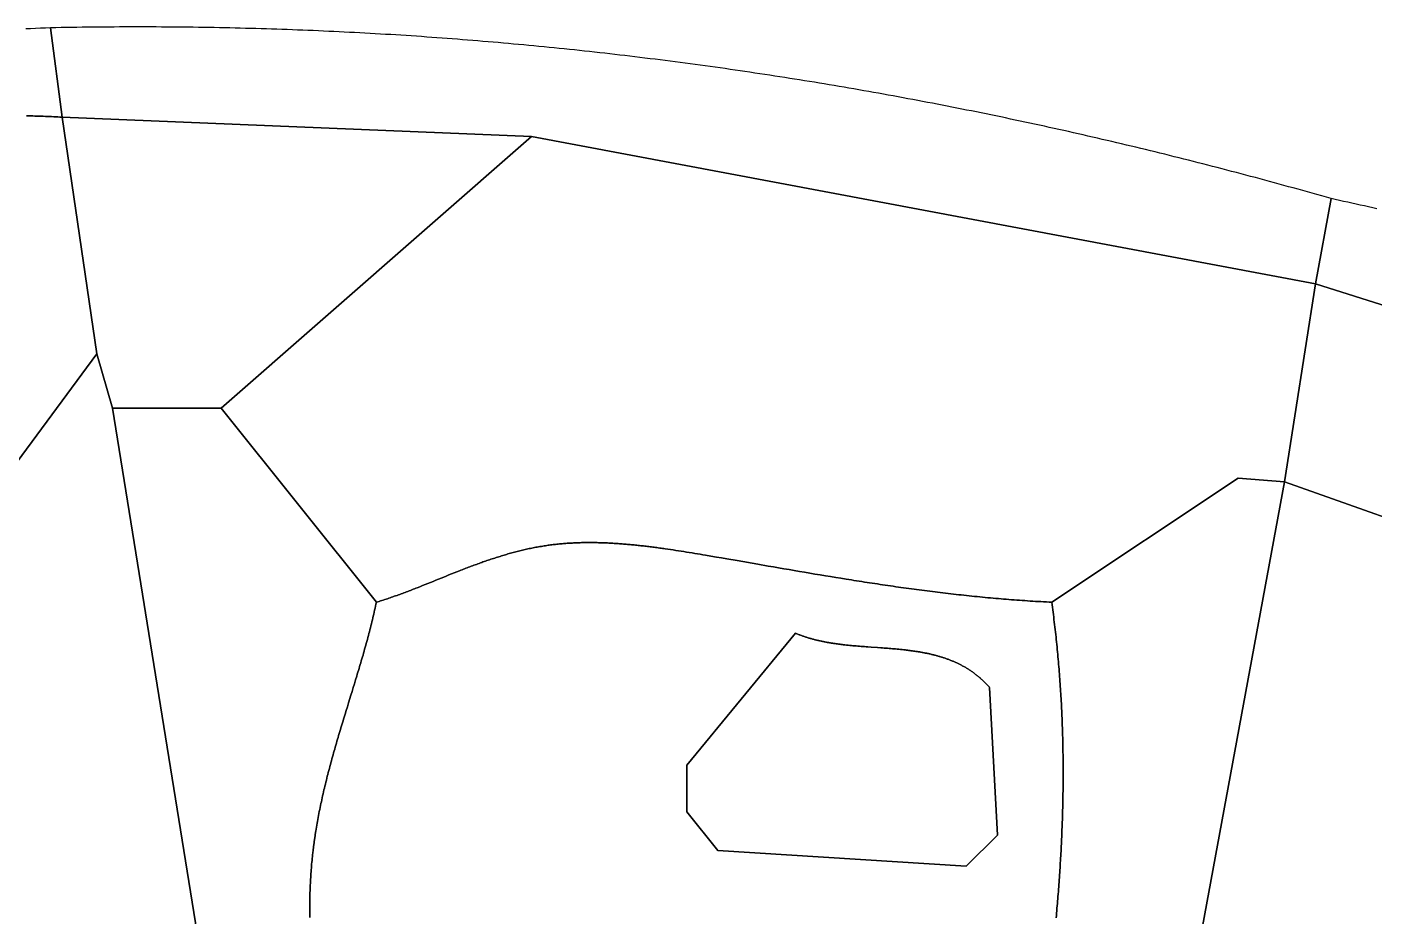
# Model space of a CAD drawing. Header units: millimetres. Extents: x -97041 to 275168, y -12500 to 263793.
# Drawn here: x -59402 to -8419, y 230139 to 263793 of the extents above; entities that cross this region are included whole.
import ezdxf

# ---------------------------------------------------------------- set-up
doc = ezdxf.new("R2010")
doc.units = ezdxf.units.MM
doc.layers.add('CLOSED_AREAS', color=7, linetype='Continuous')
doc.layers.add('REGION_HOLES', color=7, linetype='Continuous')

msp = doc.modelspace()

# ---------------------------------------------------------------- linework, layer by layer
at = {"layer": 'CLOSED_AREAS'}
for points in [[(-59414.195, 260427.904), (-59335.323, 260426.238), (-59256.461, 260424.43), (-59177.608, 260422.479), (-59098.765, 260420.386), (-59019.932, 260418.152), (-58941.109, 260415.775), (-58862.298, 260413.257), (-58783.497, 260410.597), (-58704.708, 260407.795), (-58625.932, 260404.851), (-58547.168, 260401.766), (-58468.417, 260398.539), (-58389.679, 260395.17), (-58310.955, 260391.66), (-58232.244, 260388.008), (-58153.549, 260384.215), (-58074.868, 260380.28), (-58515.533, 263758.71), (-58701.809, 263750.907), (-58888.156, 263742.823), (-59074.57, 263734.452), (-59261.048, 263725.788), (-59447.586, 263716.825)], [(-62628.404, 243488.131), (-56752.874, 251420.097), (-58074.868, 260380.28), (-58153.549, 260384.215), (-58232.244, 260388.008), (-58310.955, 260391.66), (-58389.679, 260395.17), (-58468.417, 260398.539), (-58547.168, 260401.766), (-58625.932, 260404.851), (-58704.708, 260407.795), (-58783.497, 260410.597), (-58862.298, 260413.257), (-58941.109, 260415.775), (-59019.932, 260418.152), (-59098.765, 260420.386), (-59177.608, 260422.479), (-59256.461, 260424.43), (-59335.323, 260426.238), (-59414.195, 260427.904)], [(-8311.395, 256909.153), (-8468.414, 256945.123), (-8625.501, 256980.927), (-8782.657, 257016.566), (-8939.882, 257052.038), (-9097.176, 257087.343), (-9254.54, 257122.48), (-9411.974, 257157.449), (-9569.477, 257192.248), (-9727.051, 257226.878), (-9884.695, 257261.338), (-10042.41, 257295.627), (-10629.963, 254064.085), (6115.297, 248776.108)], [(-74967.017, 197071.444), (-48820.908, 203828.304), (-56165.321, 249363.661), (-56752.874, 251420.097), (-62628.404, 243488.131)], [(-48700.366, 230085.209), (-48700.986, 230157.78), (-48701.382, 230230.315), (-48701.553, 230302.812), (-48701.496, 230375.272), (-48701.208, 230447.694), (-48700.689, 230520.077), (-48699.935, 230592.421), (-48698.945, 230664.725), (-48697.716, 230736.99), (-48696.246, 230809.213), (-48694.534, 230881.396), (-48692.576, 230953.537), (-48690.371, 231025.636), (-48687.917, 231097.692), (-48685.211, 231169.705), (-48682.251, 231241.674), (-48679.036, 231313.599), (-48675.563, 231385.48), (-48671.829, 231457.315), (-48667.834, 231529.105), (-48663.574, 231600.849), (-48659.047, 231672.546), (-48654.252, 231744.195), (-48649.185, 231815.797), (-48643.846, 231887.351), (-48638.232, 231958.856), (-48632.34, 232030.312), (-48626.169, 232101.718), (-48619.716, 232173.074), (-48612.98, 232244.379), (-48605.957, 232315.633), (-48598.647, 232386.835), (-48591.046, 232457.985), (-48583.153, 232529.082), (-48579.096, 232564.611), (-48574.965, 232600.126), (-48570.502, 232637.786), (-48565.957, 232675.43), (-48561.329, 232713.06), (-48556.618, 232750.675), (-48551.827, 232788.275), (-48546.954, 232825.861), (-48542.001, 232863.433), (-48536.967, 232900.99), (-48531.854, 232938.533), (-48526.663, 232976.062), (-48521.392, 233013.578), (-48516.043, 233051.08), (-48510.617, 233088.568), (-48505.114, 233126.043), (-48499.534, 233163.504), (-48493.878, 233200.952), (-48488.146, 233238.388), (-48482.339, 233275.81), (-48476.458, 233313.22), (-48470.502, 233350.617), (-48458.37, 233425.373), (-48445.946, 233500.081), (-48433.236, 233574.74), (-48420.243, 233649.353), (-48406.97, 233723.92), (-48393.422, 233798.442), (-48379.603, 233872.92), (-48365.516, 233947.355), (-48351.166, 234021.749), (-48336.555, 234096.102), (-48321.689, 234170.416), (-48306.571, 234244.691), (-48291.205, 234318.928), (-48275.595, 234393.13), (-48259.745, 234467.295), (-48243.658, 234541.426), (-48227.339, 234615.524), (-48210.791, 234689.59), (-48194.019, 234763.624), (-48177.025, 234837.629), (-48159.815, 234911.604), (-48142.392, 234985.551), (-48124.76, 235059.471), (-48106.923, 235133.365), (-48088.885, 235207.234), (-48070.649, 235281.079), (-48052.22, 235354.901), (-48033.601, 235428.701), (-48014.796, 235502.481), (-47995.81, 235576.24), (-47976.646, 235649.981), (-47957.308, 235723.705), (-47937.8, 235797.412), (-47918.126, 235871.103), (-47898.289, 235944.78), (-47878.294, 236018.443), (-47858.145, 236092.094), (-47837.845, 236165.734), (-47817.398, 236239.363), (-47796.809, 236312.983), (-47776.08, 236386.594), (-47755.217, 236460.199), (-47734.223, 236533.797), (-47713.101, 236607.39), (-47691.857, 236680.979), (-47670.492, 236754.565), (-47649.013, 236828.149), (-47627.422, 236901.732), (-47605.723, 236975.316), (-47583.92, 237048.9), (-47562.017, 237122.487), (-47540.019, 237196.077), (-47517.928, 237269.671), (-47495.749, 237343.27), (-47452.171, 237487.115), (-47408.314, 237630.996), (-47364.221, 237774.923), (-47319.936, 237918.908), (-47275.502, 238062.962), (-47230.961, 238207.096), (-47141.734, 238495.649), (-47097.133, 238640.091), (-47052.599, 238784.657), (-47008.174, 238929.359), (-46963.902, 239074.208), (-46919.825, 239219.216), (-46897.874, 239291.782), (-46875.987, 239364.393), (-46854.172, 239437.048), (-46832.432, 239509.75), (-46810.773, 239582.5), (-46789.201, 239655.299), (-46767.721, 239728.149), (-46746.339, 239801.05), (-46725.059, 239874.006), (-46703.888, 239947.016), (-46682.83, 240020.083), (-46661.891, 240093.207), (-46641.077, 240166.39), (-46620.392, 240239.634), (-46599.843, 240312.94), (-46579.434, 240386.309), (-46559.171, 240459.742), (-46539.06, 240533.242), (-46519.105, 240606.809), (-46499.312, 240680.445), (-46479.687, 240754.151), (-46460.235, 240827.928), (-46440.962, 240901.779), (-46421.871, 240975.704), (-46402.971, 241049.705), (-46384.264, 241123.783), (-46365.758, 241197.94), (-46347.456, 241272.177), (-46329.366, 241346.495), (-46311.491, 241420.895), (-46293.838, 241495.38), (-46276.412, 241569.951), (-46259.218, 241644.608), (-46242.261, 241719.354), (-46225.548, 241794.19), (-46209.083, 241869.116), (-46192.872, 241944.136), (-46176.92, 242019.249), (-52052.45, 249363.661), (-56165.321, 249363.661), (-48820.908, 203828.304)], [(-19737.035, 203534.527), (-11805.069, 246572.784), (-13567.728, 246719.673), (-20618.364, 242019.249), (-20605.346, 241924.698), (-20592.545, 241830.199), (-20579.96, 241735.752), (-20567.59, 241641.356), (-20555.435, 241547.012), (-20543.494, 241452.718), (-20531.765, 241358.475), (-20520.248, 241264.283), (-20508.943, 241170.14), (-20497.848, 241076.048), (-20486.962, 240982.005), (-20476.285, 240888.011), (-20465.816, 240794.067), (-20455.554, 240700.172), (-20445.499, 240606.325), (-20435.648, 240512.526), (-20426.003, 240418.776), (-20416.561, 240325.074), (-20407.322, 240231.419), (-20398.285, 240137.812), (-20389.449, 240044.251), (-20380.814, 239950.738), (-20372.378, 239857.271), (-20364.142, 239763.851), (-20356.103, 239670.477), (-20348.261, 239577.148), (-20340.616, 239483.865), (-20333.166, 239390.628), (-20325.911, 239297.436), (-20318.85, 239204.288), (-20311.982, 239111.185), (-20305.306, 239018.127), (-20298.822, 238925.112), (-20292.528, 238832.141), (-20286.423, 238739.214), (-20280.508, 238646.331), (-20274.781, 238553.49), (-20269.241, 238460.692), (-20263.887, 238367.937), (-20258.719, 238275.224), (-20253.736, 238182.553), (-20248.937, 238089.924), (-20244.321, 237997.337), (-20239.887, 237904.791), (-20235.635, 237812.286), (-20231.563, 237719.821), (-20227.671, 237627.398), (-20223.958, 237535.014), (-20220.424, 237442.671), (-20217.067, 237350.367), (-20213.886, 237258.103), (-20210.881, 237165.878), (-20208.051, 237073.693), (-20205.395, 236981.546), (-20202.912, 236889.437), (-20200.601, 236797.367), (-20198.463, 236705.335), (-20196.495, 236613.341), (-20194.696, 236521.384), (-20193.067, 236429.465), (-20191.607, 236337.582), (-20190.313, 236245.736), (-20189.187, 236153.927), (-20188.226, 236062.154), (-20187.43, 235970.417), (-20186.798, 235878.716), (-20186.33, 235787.051), (-20186.024, 235695.42), (-20185.88, 235603.825), (-20185.896, 235512.264), (-20186.073, 235420.738), (-20186.409, 235329.246), (-20186.903, 235237.788), (-20187.555, 235146.364), (-20188.364, 235054.973), (-20189.328, 234963.615), (-20190.448, 234872.291), (-20191.721, 234780.999), (-20193.149, 234689.74), (-20194.728, 234598.513), (-20196.46, 234507.317), (-20198.343, 234416.154), (-20200.375, 234325.022), (-20202.557, 234233.921), (-20204.888, 234142.851), (-20207.366, 234051.812), (-20209.991, 233960.804), (-20212.762, 233869.825), (-20215.678, 233778.877), (-20218.739, 233687.958), (-20221.943, 233597.068), (-20225.289, 233506.208), (-20228.778, 233415.377), (-20232.408, 233324.574), (-20236.178, 233233.8), (-20240.087, 233143.054), (-20244.135, 233052.336), (-20248.321, 232961.646), (-20252.643, 232870.983), (-20257.102, 232780.347), (-20261.696, 232689.738), (-20266.424, 232599.156), (-20271.286, 232508.6), (-20276.281, 232418.07), (-20281.408, 232327.566), (-20286.666, 232237.088), (-20292.054, 232146.636), (-20297.572, 232056.208), (-20303.219, 231965.805), (-20308.993, 231875.427), (-20314.894, 231785.074), (-20320.922, 231694.744), (-20327.075, 231604.438), (-20333.352, 231514.156), (-20339.754, 231423.898), (-20346.278, 231333.662), (-20352.924, 231243.45), (-20359.691, 231153.26), (-20366.579, 231063.092), (-20373.587, 230972.946), (-20380.713, 230882.823), (-20387.957, 230792.721), (-20395.319, 230702.64), (-20402.796, 230612.58), (-20410.389, 230522.542), (-20418.097, 230432.523), (-20425.919, 230342.526), (-20433.853, 230252.548), (-20441.9, 230162.59), (-20450.058, 230072.652)], [(-4754.433, 244075.684), (-11805.069, 246572.784), (-19737.035, 203534.527)], [(-20450.058, 230072.652), (-20441.9, 230162.59), (-20433.853, 230252.548), (-20425.919, 230342.526), (-20418.097, 230432.523), (-20410.389, 230522.542), (-20402.796, 230612.58), (-20395.319, 230702.64), (-20387.957, 230792.721), (-20380.713, 230882.823), (-20373.587, 230972.946), (-20366.579, 231063.092), (-20359.691, 231153.26), (-20352.924, 231243.45), (-20346.278, 231333.662), (-20339.754, 231423.898), (-20333.352, 231514.156), (-20327.075, 231604.438), (-20320.922, 231694.744), (-20314.894, 231785.074), (-20308.993, 231875.427), (-20303.219, 231965.805), (-20297.572, 232056.208), (-20292.054, 232146.636), (-20286.666, 232237.088), (-20281.408, 232327.566), (-20276.281, 232418.07), (-20271.286, 232508.6), (-20266.424, 232599.156), (-20261.696, 232689.738), (-20257.102, 232780.347), (-20252.643, 232870.983), (-20248.321, 232961.646), (-20244.135, 233052.336), (-20240.087, 233143.054), (-20236.178, 233233.8), (-20232.408, 233324.574), (-20228.778, 233415.377), (-20225.289, 233506.208), (-20221.943, 233597.068), (-20218.739, 233687.958), (-20215.678, 233778.877), (-20212.762, 233869.825), (-20209.991, 233960.804), (-20207.366, 234051.812), (-20204.888, 234142.851), (-20202.557, 234233.921), (-20200.375, 234325.022), (-20198.343, 234416.154), (-20196.46, 234507.317), (-20194.728, 234598.513), (-20193.149, 234689.74), (-20191.721, 234780.999), (-20190.448, 234872.291), (-20189.328, 234963.615), (-20188.364, 235054.973), (-20187.555, 235146.364), (-20186.903, 235237.788), (-20186.409, 235329.246), (-20186.073, 235420.738), (-20185.896, 235512.264), (-20185.88, 235603.825), (-20186.024, 235695.42), (-20186.33, 235787.051), (-20186.798, 235878.716), (-20187.43, 235970.417), (-20188.226, 236062.154), (-20189.187, 236153.927), (-20190.313, 236245.736), (-20191.607, 236337.582), (-20193.067, 236429.465), (-20194.696, 236521.384), (-20196.495, 236613.341), (-20198.463, 236705.335), (-20200.601, 236797.367), (-20202.912, 236889.437), (-20205.395, 236981.546), (-20208.051, 237073.693), (-20210.881, 237165.878), (-20213.886, 237258.103), (-20217.067, 237350.367), (-20220.424, 237442.671), (-20223.958, 237535.014), (-20227.671, 237627.398), (-20231.563, 237719.821), (-20235.635, 237812.286), (-20239.887, 237904.791), (-20244.321, 237997.337), (-20248.937, 238089.924), (-20253.736, 238182.553), (-20258.719, 238275.224), (-20263.887, 238367.937), (-20269.241, 238460.692), (-20274.781, 238553.49), (-20280.508, 238646.331), (-20286.423, 238739.214), (-20292.528, 238832.141), (-20298.822, 238925.112), (-20305.306, 239018.127), (-20311.982, 239111.185), (-20318.85, 239204.288), (-20325.911, 239297.436), (-20333.166, 239390.628), (-20340.616, 239483.865), (-20348.261, 239577.148), (-20356.103, 239670.477), (-20364.142, 239763.851), (-20372.378, 239857.271), (-20380.814, 239950.738), (-20389.449, 240044.251), (-20398.285, 240137.812), (-20407.322, 240231.419), (-20416.561, 240325.074), (-20426.003, 240418.776), (-20435.648, 240512.526), (-20445.499, 240606.325), (-20455.554, 240700.172), (-20465.816, 240794.067), (-20476.285, 240888.011), (-20486.962, 240982.005), (-20497.848, 241076.048), (-20508.943, 241170.14), (-20520.248, 241264.283), (-20531.765, 241358.475), (-20543.494, 241452.718), (-20555.435, 241547.012), (-20567.59, 241641.356), (-20579.96, 241735.752), (-20592.545, 241830.199), (-20605.346, 241924.698), (-20618.364, 242019.249), (-20719.871, 242024.095), (-20821.317, 242029.153), (-20922.703, 242034.421), (-21024.029, 242039.895), (-21125.296, 242045.575), (-21226.505, 242051.459), (-21327.656, 242057.545), (-21428.749, 242063.831), (-21529.786, 242070.315), (-21630.767, 242076.996), (-21731.692, 242083.871), (-21832.563, 242090.939), (-21933.378, 242098.198), (-22034.14, 242105.645), (-22134.848, 242113.28), (-22235.504, 242121.101), (-22336.108, 242129.104), (-22436.659, 242137.29), (-22537.16, 242145.655), (-22637.61, 242154.199), (-22738.011, 242162.918), (-22838.362, 242171.812), (-22938.664, 242180.879), (-23038.917, 242190.116), (-23139.123, 242199.522), (-23239.282, 242209.095), (-23339.395, 242218.833), (-23439.461, 242228.735), (-23539.482, 242238.798), (-23639.458, 242249.02), (-23739.39, 242259.401), (-23839.278, 242269.937), (-23939.122, 242280.627), (-24038.925, 242291.47), (-24138.685, 242302.463), (-24238.403, 242313.605), (-24338.081, 242324.894), (-24437.718, 242336.328), (-24537.316, 242347.904), (-24636.874, 242359.622), (-24736.393, 242371.48), (-24835.875, 242383.475), (-24935.319, 242395.605), (-25034.726, 242407.87), (-25134.096, 242420.267), (-25233.431, 242432.794), (-25332.73, 242445.449), (-25431.995, 242458.231), (-25531.225, 242471.138), (-25630.422, 242484.168), (-25729.586, 242497.318), (-25828.717, 242510.588), (-25927.817, 242523.976), (-26026.885, 242537.478), (-26125.922, 242551.095), (-26224.929, 242564.823), (-26323.906, 242578.662), (-26422.855, 242592.609), (-26521.775, 242606.662), (-26620.666, 242620.819), (-26719.531, 242635.079), (-26818.368, 242649.44), (-26917.18, 242663.9), (-27015.965, 242678.458), (-27114.726, 242693.11), (-27213.462, 242707.856), (-27312.174, 242722.694), (-27410.862, 242737.622), (-27509.528, 242752.637), (-27608.171, 242767.739), (-27706.792, 242782.925), (-27805.393, 242798.193), (-27903.972, 242813.542), (-28002.532, 242828.97), (-28101.072, 242844.475), (-28199.593, 242860.055), (-28396.581, 242891.433), (-28593.5, 242923.09), (-28790.354, 242955.01), (-28987.148, 242987.179), (-29183.887, 243019.583), (-29380.575, 243052.206), (-29577.216, 243085.034), (-29773.816, 243118.052), (-29970.378, 243151.246), (-30166.907, 243184.601), (-30363.408, 243218.102), (-30559.885, 243251.734), (-30756.343, 243285.484), (-30952.785, 243319.335), (-31149.218, 243353.273), (-31345.645, 243387.284), (-31738.498, 243455.466), (-32524.334, 243592.054), (-32917.389, 243660.225), (-33113.966, 243694.228), (-33310.583, 243728.157), (-33515.144, 243763.339), (-33719.725, 243798.307), (-33822.014, 243815.673), (-33924.297, 243832.943), (-34026.572, 243850.1), (-34128.835, 243867.131), (-34231.081, 243884.019), (-34333.308, 243900.752), (-34435.513, 243917.314), (-34537.691, 243933.69), (-34639.84, 243949.866), (-34741.955, 243965.827), (-34844.034, 243981.558), (-34946.072, 243997.045), (-35048.067, 244012.273), (-35150.015, 244027.227), (-35251.913, 244041.893), (-35302.842, 244049.113), (-35353.757, 244056.255), (-35404.657, 244063.318), (-35455.543, 244070.3), (-35506.414, 244077.199), (-35557.268, 244084.013), (-35608.107, 244090.74), (-35658.93, 244097.378), (-35709.735, 244103.926), (-35760.523, 244110.382), (-35811.293, 244116.744), (-35862.045, 244123.009), (-35912.778, 244129.177), (-35963.492, 244135.245), (-36014.187, 244141.212), (-36064.861, 244147.076), (-36115.516, 244152.834), (-36166.149, 244158.485), (-36216.761, 244164.028), (-36267.351, 244169.46), (-36317.92, 244174.779), (-36368.465, 244179.985), (-36418.988, 244185.074), (-36469.487, 244190.045), (-36519.963, 244194.896), (-36570.414, 244199.625), (-36620.84, 244204.232), (-36671.241, 244208.712), (-36721.617, 244213.066), (-36771.966, 244217.291), (-36822.289, 244221.384), (-36872.585, 244225.346), (-36922.854, 244229.172), (-36973.095, 244232.863), (-37023.308, 244236.415), (-37073.492, 244239.827), (-37123.647, 244243.097), (-37173.773, 244246.224), (-37223.869, 244249.205), (-37273.934, 244252.039), (-37323.969, 244254.724), (-37373.972, 244257.257), (-37423.943, 244259.638), (-37473.883, 244261.864), (-37523.79, 244263.934), (-37573.664, 244265.845), (-37623.505, 244267.596), (-37673.312, 244269.185), (-37723.084, 244270.61), (-37772.822, 244271.869), (-37822.525, 244272.961), (-37872.192, 244273.884), (-37921.824, 244274.635), (-37971.418, 244275.214), (-38020.976, 244275.617), (-38070.497, 244275.844), (-38119.98, 244275.892), (-38169.425, 244275.76), (-38218.831, 244275.445), (-38268.198, 244274.947), (-38317.526, 244274.263), (-38366.814, 244273.391), (-38416.061, 244272.329), (-38465.268, 244271.076), (-38514.434, 244269.63), (-38563.558, 244267.989), (-38612.64, 244266.15), (-38661.679, 244264.114), (-38710.676, 244261.876), (-38759.629, 244259.436), (-38808.539, 244256.792), (-38857.404, 244253.942), (-38906.224, 244250.884), (-38955, 244247.616), (-39003.73, 244244.137), (-39052.414, 244240.444), (-39101.052, 244236.536), (-39149.643, 244232.411), (-39198.186, 244228.066), (-39246.682, 244223.502), (-39295.13, 244218.714), (-39343.529, 244213.702), (-39391.88, 244208.464), (-39440.181, 244202.998), (-39488.432, 244197.302), (-39536.633, 244191.374), (-39584.783, 244185.213), (-39632.882, 244178.816), (-39680.929, 244172.181), (-39728.924, 244165.308), (-39780.224, 244157.687), (-39831.464, 244149.794), (-39882.646, 244141.63), (-39933.77, 244133.198), (-39984.839, 244124.503), (-40035.853, 244115.545), (-40086.813, 244106.329), (-40137.72, 244096.857), (-40188.575, 244087.132), (-40239.379, 244077.157), (-40290.132, 244066.934), (-40340.837, 244056.467), (-40391.494, 244045.758), (-40442.104, 244034.81), (-40492.667, 244023.626), (-40543.186, 244012.209), (-40593.661, 244000.562), (-40644.092, 243988.688), (-40694.482, 243976.588), (-40744.831, 243964.268), (-40795.14, 243951.728), (-40845.409, 243938.972), (-40895.641, 243926.003), (-40945.836, 243912.824), (-40995.994, 243899.437), (-41046.118, 243885.846), (-41096.208, 243872.053), (-41146.265, 243858.061), (-41196.289, 243843.873), (-41246.283, 243829.491), (-41296.247, 243814.92), (-41346.182, 243800.16), (-41396.089, 243785.216), (-41445.969, 243770.091), (-41495.823, 243754.786), (-41545.652, 243739.305), (-41595.457, 243723.651), (-41645.239, 243707.826), (-41694.999, 243691.834), (-41744.738, 243675.678), (-41794.457, 243659.359), (-41844.157, 243642.881), (-41893.839, 243626.247), (-41943.505, 243609.46), (-41993.154, 243592.522), (-42042.788, 243575.437), (-42092.409, 243558.207), (-42142.016, 243540.835), (-42191.612, 243523.324), (-42241.196, 243505.677), (-42290.771, 243487.896), (-42340.336, 243469.985), (-42389.894, 243451.946), (-42439.445, 243433.782), (-42488.99, 243415.497), (-42538.53, 243397.092), (-42588.066, 243378.571), (-42637.599, 243359.936), (-42687.13, 243341.191), (-42736.66, 243322.338), (-42786.191, 243303.381), (-42835.722, 243284.321), (-42885.256, 243265.162), (-42934.792, 243245.907), (-42984.333, 243226.559), (-43033.879, 243207.122), (-43132.994, 243167.999), (-43232.148, 243128.576), (-43331.354, 243088.888), (-43430.622, 243048.974), (-43529.965, 243008.868), (-43629.393, 242968.609), (-43728.919, 242928.232), (-43928.31, 242847.273), (-44028.197, 242806.764), (-44128.229, 242766.284), (-44228.416, 242725.87), (-44328.77, 242685.559), (-44429.303, 242645.386), (-44530.026, 242605.39), (-44630.951, 242565.606), (-44681.493, 242545.805), (-44732.089, 242526.07), (-44782.742, 242506.408), (-44833.452, 242486.821), (-44884.222, 242467.315), (-44935.052, 242447.894), (-44985.944, 242428.563), (-45036.9, 242409.326), (-45087.92, 242390.188), (-45139.007, 242371.153), (-45190.162, 242352.227), (-45241.386, 242333.413), (-45292.681, 242314.716), (-45344.048, 242296.142), (-45395.489, 242277.693), (-45447.005, 242259.376), (-45498.597, 242241.194), (-45550.267, 242223.152), (-45602.017, 242205.255), (-45653.847, 242187.507), (-45705.76, 242169.913), (-45757.757, 242152.478), (-45809.839, 242135.206), (-45862.007, 242118.101), (-45914.264, 242101.168), (-45966.61, 242084.413), (-46019.048, 242067.838), (-46071.577, 242051.45), (-46124.201, 242035.252), (-46176.92, 242019.249), (-46192.872, 241944.136), (-46209.083, 241869.116), (-46225.548, 241794.19), (-46242.261, 241719.354), (-46259.218, 241644.608), (-46276.412, 241569.951), (-46293.838, 241495.38), (-46311.491, 241420.895), (-46329.366, 241346.495), (-46347.456, 241272.177), (-46365.758, 241197.94), (-46384.264, 241123.783), (-46402.971, 241049.705), (-46421.871, 240975.704), (-46440.962, 240901.779), (-46460.235, 240827.928), (-46479.687, 240754.151), (-46499.312, 240680.445), (-46519.105, 240606.809), (-46539.06, 240533.242), (-46559.171, 240459.742), (-46579.434, 240386.309), (-46599.843, 240312.94), (-46620.392, 240239.634), (-46641.077, 240166.39), (-46661.891, 240093.207), (-46682.83, 240020.083), (-46703.888, 239947.016), (-46725.059, 239874.006), (-46746.339, 239801.05), (-46767.721, 239728.149), (-46789.201, 239655.299), (-46810.773, 239582.5), (-46832.432, 239509.75), (-46854.172, 239437.048), (-46875.987, 239364.393), (-46897.874, 239291.782), (-46919.825, 239219.216), (-46963.902, 239074.208), (-47008.174, 238929.359), (-47052.599, 238784.657), (-47097.133, 238640.091), (-47141.734, 238495.649), (-47230.961, 238207.096), (-47275.502, 238062.962), (-47319.936, 237918.908), (-47364.221, 237774.923), (-47408.314, 237630.996), (-47452.171, 237487.115), (-47495.749, 237343.27), (-47517.928, 237269.671), (-47540.019, 237196.077), (-47562.017, 237122.487), (-47583.92, 237048.9), (-47605.723, 236975.316), (-47627.422, 236901.732), (-47649.013, 236828.149), (-47670.492, 236754.565), (-47691.857, 236680.979), (-47713.101, 236607.39), (-47734.223, 236533.797), (-47755.217, 236460.199), (-47776.08, 236386.594), (-47796.809, 236312.983), (-47817.398, 236239.363), (-47837.845, 236165.734), (-47858.145, 236092.094), (-47878.294, 236018.443), (-47898.289, 235944.78), (-47918.126, 235871.103), (-47937.8, 235797.412), (-47957.308, 235723.705), (-47976.646, 235649.981), (-47995.81, 235576.24), (-48014.796, 235502.481), (-48033.601, 235428.701), (-48052.22, 235354.901), (-48070.649, 235281.079), (-48088.885, 235207.234), (-48106.923, 235133.365), (-48124.76, 235059.471), (-48142.392, 234985.551), (-48159.815, 234911.604), (-48177.025, 234837.629), (-48194.019, 234763.624), (-48210.791, 234689.59), (-48227.339, 234615.524), (-48243.658, 234541.426), (-48259.745, 234467.295), (-48275.595, 234393.13), (-48291.205, 234318.928), (-48306.571, 234244.691), (-48321.689, 234170.416), (-48336.555, 234096.102), (-48351.166, 234021.749), (-48365.516, 233947.355), (-48379.603, 233872.92), (-48393.422, 233798.442), (-48406.97, 233723.92), (-48420.243, 233649.353), (-48433.236, 233574.74), (-48445.946, 233500.081), (-48458.37, 233425.373), (-48470.502, 233350.617), (-48476.458, 233313.22), (-48482.339, 233275.81), (-48488.146, 233238.388), (-48493.878, 233200.952), (-48499.534, 233163.504), (-48505.114, 233126.043), (-48510.617, 233088.568), (-48516.043, 233051.08), (-48521.392, 233013.578), (-48526.663, 232976.062), (-48531.854, 232938.533), (-48536.967, 232900.99), (-48542.001, 232863.433), (-48546.954, 232825.861), (-48551.827, 232788.275), (-48556.618, 232750.675), (-48561.329, 232713.06), (-48565.957, 232675.43), (-48570.502, 232637.786), (-48574.965, 232600.126), (-48579.096, 232564.611), (-48583.153, 232529.082), (-48591.046, 232457.985), (-48598.647, 232386.835), (-48605.957, 232315.633), (-48612.98, 232244.379), (-48619.716, 232173.074), (-48626.169, 232101.718), (-48632.34, 232030.312), (-48638.232, 231958.856), (-48643.846, 231887.351), (-48649.185, 231815.797), (-48654.252, 231744.195), (-48659.047, 231672.546), (-48663.574, 231600.849), (-48667.834, 231529.105), (-48671.829, 231457.315), (-48675.563, 231385.48), (-48679.036, 231313.599), (-48682.251, 231241.674), (-48685.211, 231169.705), (-48687.917, 231097.692), (-48690.371, 231025.636), (-48692.576, 230953.537), (-48694.534, 230881.396), (-48696.246, 230809.213), (-48697.716, 230736.99), (-48698.945, 230664.725), (-48699.935, 230592.421), (-48700.689, 230520.077), (-48701.208, 230447.694), (-48701.496, 230375.272), (-48701.553, 230302.812), (-48701.382, 230230.315), (-48700.986, 230157.78), (-48700.366, 230085.209)]]:
    msp.add_lwpolyline(points, dxfattribs=at)
for points in [[(-58515.533, 263758.71), (-58074.868, 260380.28), (-40301.39, 259645.839), (-10629.963, 254064.085), (-10042.41, 257295.627), (-10221.137, 257346.516), (-10399.935, 257397.233), (-10578.804, 257447.778), (-10757.745, 257498.15), (-10936.757, 257548.348), (-11115.842, 257598.374), (-11294.998, 257648.225), (-11474.227, 257697.903), (-11653.527, 257747.406), (-11832.9, 257796.734), (-12012.346, 257845.887), (-12191.865, 257894.864), (-12371.456, 257943.666), (-12551.12, 257992.292), (-12730.857, 258040.74), (-12910.668, 258089.013), (-13090.552, 258137.107), (-13270.509, 258185.025), (-13450.541, 258232.764), (-13630.646, 258280.325), (-13810.825, 258327.708), (-13991.078, 258374.911), (-14171.405, 258421.936), (-14351.807, 258468.78), (-14532.284, 258515.445), (-14712.835, 258561.929), (-14893.461, 258608.233), (-15074.162, 258654.356), (-15254.938, 258700.297), (-15435.789, 258746.057), (-15616.715, 258791.635), (-15797.718, 258837.03), (-15978.795, 258882.243), (-16159.949, 258927.272), (-16341.179, 258972.119), (-16522.484, 259016.781), (-16703.866, 259061.26), (-16885.325, 259105.554), (-17066.86, 259149.663), (-17248.471, 259193.587), (-17430.16, 259237.325), (-17611.925, 259280.878), (-17793.768, 259324.245), (-17975.687, 259367.425), (-18157.684, 259410.419), (-18339.759, 259453.225), (-18521.911, 259495.844), (-18704.141, 259538.274), (-18886.449, 259580.517), (-19068.836, 259622.571), (-19251.3, 259664.436), (-19433.843, 259706.113), (-19616.464, 259747.599), (-19799.164, 259788.895), (-19981.943, 259830.002), (-20164.8, 259870.917), (-20347.737, 259911.642), (-20530.753, 259952.176), (-20713.849, 259992.517), (-20897.024, 260032.667), (-21080.278, 260072.625), (-21263.613, 260112.39), (-21447.027, 260151.962), (-21630.521, 260191.34), (-21814.096, 260230.525), (-21997.751, 260269.516), (-22181.487, 260308.312), (-22365.303, 260346.914), (-22549.2, 260385.321), (-22733.178, 260423.532), (-22917.237, 260461.547), (-23101.377, 260499.367), (-23285.598, 260536.99), (-23469.902, 260574.416), (-23654.286, 260611.645), (-23838.753, 260648.677), (-24023.301, 260685.511), (-24207.932, 260722.146), (-24392.645, 260758.584), (-24577.44, 260794.822), (-24762.317, 260830.861), (-24947.278, 260866.701), (-25132.321, 260902.341), (-25317.447, 260937.78), (-25502.656, 260973.019), (-25687.948, 261008.058), (-25873.324, 261042.895), (-26058.783, 261077.53), (-26244.325, 261111.963), (-26429.952, 261146.195), (-26615.662, 261180.223), (-26801.457, 261214.049), (-26987.336, 261247.671), (-27173.299, 261281.09), (-27359.346, 261314.305), (-27545.478, 261347.315), (-27731.695, 261380.121), (-27917.997, 261412.721), (-28104.384, 261445.117), (-28290.856, 261477.306), (-28477.414, 261509.29), (-28664.057, 261541.067), (-28850.785, 261572.638), (-29037.6, 261604.001), (-29224.5, 261635.157), (-29411.486, 261666.106), (-29598.559, 261696.846), (-29785.718, 261727.378), (-29972.963, 261757.701), (-30160.295, 261787.815), (-30347.714, 261817.719), (-30535.219, 261847.414), (-30722.812, 261876.898), (-30910.492, 261906.172), (-31098.259, 261935.235), (-31286.114, 261964.087), (-31474.056, 261992.727), (-31662.086, 262021.156), (-31850.204, 262049.372), (-32038.41, 262077.376), (-32226.704, 262105.167), (-32415.087, 262132.745), (-32603.558, 262160.109), (-32792.117, 262187.259), (-32980.766, 262214.195), (-33169.503, 262240.916), (-33358.329, 262267.422), (-33547.245, 262293.713), (-33736.25, 262319.788), (-33925.344, 262345.648), (-34114.528, 262371.291), (-34303.801, 262396.717), (-34493.165, 262421.926), (-34682.618, 262446.918), (-34872.162, 262471.693), (-35061.796, 262496.249), (-35251.521, 262520.587), (-35441.336, 262544.706), (-35631.241, 262568.606), (-35821.238, 262592.287), (-36011.326, 262615.747), (-36201.505, 262638.988), (-36391.775, 262662.008), (-36582.137, 262684.808), (-36772.59, 262707.386), (-36963.135, 262729.743), (-37153.772, 262751.878), (-37344.501, 262773.791), (-37535.322, 262795.482), (-37726.235, 262816.949), (-37917.241, 262838.194), (-38108.339, 262859.215), (-38299.531, 262880.012), (-38490.815, 262900.584), (-38682.192, 262920.933), (-38873.662, 262941.056), (-39065.225, 262960.954), (-39256.882, 262980.626), (-39448.633, 263000.073), (-39640.477, 263019.293), (-39832.415, 263038.287), (-40024.447, 263057.053), (-40216.574, 263075.593), (-40408.794, 263093.904), (-40601.109, 263111.988), (-40793.519, 263129.844), (-40986.023, 263147.47), (-41178.622, 263164.868), (-41371.317, 263182.036), (-41564.106, 263198.975), (-41756.991, 263215.683), (-41949.971, 263232.162), (-42143.046, 263248.409), (-42336.218, 263264.425), (-42529.485, 263280.21), (-42722.848, 263295.763), (-42916.307, 263311.084), (-43109.863, 263326.173), (-43303.515, 263341.029), (-43497.264, 263355.651), (-43691.109, 263370.041), (-43885.051, 263384.196), (-44079.091, 263398.117), (-44273.227, 263411.804), (-44467.461, 263425.256), (-44661.792, 263438.472), (-44856.22, 263451.453), (-45050.746, 263464.199), (-45245.371, 263476.707), (-45440.093, 263488.98), (-45634.913, 263501.015), (-45829.832, 263512.814), (-46024.849, 263524.374), (-46219.964, 263535.697), (-46415.178, 263546.781), (-46610.491, 263557.627), (-46805.904, 263568.234), (-47001.415, 263578.601), (-47197.025, 263588.729), (-47392.735, 263598.617), (-47588.544, 263608.264), (-47784.454, 263617.671), (-47980.463, 263626.837), (-48176.571, 263635.761), (-48372.781, 263644.444), (-48569.09, 263652.885), (-48765.5, 263661.083), (-48962.01, 263669.038), (-49158.621, 263676.751), (-49355.333, 263684.22), (-49552.145, 263691.445), (-49749.059, 263698.426), (-49946.074, 263705.163), (-50143.191, 263711.654), (-50340.409, 263717.901), (-50537.729, 263723.902), (-50735.15, 263729.658), (-50932.674, 263735.167), (-51130.3, 263740.429), (-51328.028, 263745.445), (-51525.858, 263750.214), (-51723.791, 263754.735), (-51921.826, 263759.008), (-52119.965, 263763.033), (-52318.206, 263766.809), (-52516.551, 263770.337), (-52714.998, 263773.615), (-52913.549, 263776.643), (-53112.204, 263779.422), (-53310.962, 263781.95), (-53509.824, 263784.228), (-53708.79, 263786.255), (-53907.861, 263788.03), (-54107.035, 263789.554), (-54306.314, 263790.825), (-54505.697, 263791.845), (-54705.185, 263792.611), (-54904.778, 263793.125), (-55104.476, 263793.385), (-55304.278, 263793.392), (-55504.187, 263793.144), (-55704.2, 263792.642), (-55904.319, 263791.885), (-56104.544, 263790.874), (-56304.874, 263789.606), (-56505.311, 263788.083), (-56705.853, 263786.304), (-56906.502, 263784.269), (-57107.257, 263781.976), (-57308.118, 263779.427), (-57509.087, 263776.62), (-57710.162, 263773.555), (-57911.344, 263770.231), (-58112.633, 263766.65), (-58314.029, 263762.809)], [(-58074.868, 260380.28), (-56752.874, 251420.097), (-56165.321, 249363.661), (-52052.45, 249363.661), (-40301.39, 259645.839)], [(-40301.39, 259645.839), (-52052.45, 249363.661), (-46176.92, 242019.249), (-46124.201, 242035.252), (-46071.577, 242051.45), (-46019.048, 242067.838), (-45966.61, 242084.413), (-45914.264, 242101.168), (-45862.007, 242118.101), (-45809.839, 242135.206), (-45757.757, 242152.478), (-45705.76, 242169.913), (-45653.847, 242187.507), (-45602.017, 242205.255), (-45550.267, 242223.152), (-45498.597, 242241.194), (-45447.005, 242259.376), (-45395.489, 242277.693), (-45344.048, 242296.142), (-45292.681, 242314.716), (-45241.386, 242333.413), (-45190.162, 242352.227), (-45139.007, 242371.153), (-45087.92, 242390.188), (-45036.9, 242409.326), (-44985.944, 242428.563), (-44935.052, 242447.894), (-44884.222, 242467.315), (-44833.452, 242486.821), (-44782.742, 242506.408), (-44732.089, 242526.07), (-44681.493, 242545.805), (-44630.951, 242565.606), (-44530.026, 242605.39), (-44429.303, 242645.386), (-44328.77, 242685.559), (-44228.416, 242725.87), (-44128.229, 242766.284), (-44028.197, 242806.764), (-43928.31, 242847.273), (-43728.919, 242928.232), (-43629.393, 242968.609), (-43529.965, 243008.868), (-43430.622, 243048.974), (-43331.354, 243088.888), (-43232.148, 243128.576), (-43132.994, 243167.999), (-43033.879, 243207.122), (-42984.333, 243226.559), (-42934.792, 243245.907), (-42885.256, 243265.162), (-42835.722, 243284.321), (-42786.191, 243303.381), (-42736.66, 243322.338), (-42687.13, 243341.191), (-42637.599, 243359.936), (-42588.066, 243378.571), (-42538.53, 243397.092), (-42488.99, 243415.497), (-42439.445, 243433.782), (-42389.894, 243451.946), (-42340.336, 243469.985), (-42290.771, 243487.896), (-42241.196, 243505.677), (-42191.612, 243523.324), (-42142.016, 243540.835), (-42092.409, 243558.207), (-42042.788, 243575.437), (-41993.154, 243592.522), (-41943.505, 243609.46), (-41893.839, 243626.247), (-41844.157, 243642.881), (-41794.457, 243659.359), (-41744.738, 243675.678), (-41694.999, 243691.834), (-41645.239, 243707.826), (-41595.457, 243723.651), (-41545.652, 243739.305), (-41495.823, 243754.786), (-41445.969, 243770.091), (-41396.089, 243785.216), (-41346.182, 243800.16), (-41296.247, 243814.92), (-41246.283, 243829.491), (-41196.289, 243843.873), (-41146.265, 243858.061), (-41096.208, 243872.053), (-41046.118, 243885.846), (-40995.994, 243899.437), (-40945.836, 243912.824), (-40895.641, 243926.003), (-40845.409, 243938.972), (-40795.14, 243951.728), (-40744.831, 243964.268), (-40694.482, 243976.588), (-40644.092, 243988.688), (-40593.661, 244000.562), (-40543.186, 244012.209), (-40492.667, 244023.626), (-40442.104, 244034.81), (-40391.494, 244045.758), (-40340.837, 244056.467), (-40290.132, 244066.934), (-40239.379, 244077.157), (-40188.575, 244087.132), (-40137.72, 244096.857), (-40086.813, 244106.329), (-40035.853, 244115.545), (-39984.839, 244124.503), (-39933.77, 244133.198), (-39882.646, 244141.63), (-39831.464, 244149.794), (-39780.224, 244157.687), (-39728.924, 244165.308), (-39680.929, 244172.181), (-39632.882, 244178.816), (-39584.783, 244185.213), (-39536.633, 244191.374), (-39488.432, 244197.302), (-39440.181, 244202.998), (-39391.88, 244208.464), (-39343.529, 244213.702), (-39295.13, 244218.714), (-39246.682, 244223.502), (-39198.186, 244228.066), (-39149.643, 244232.411), (-39101.052, 244236.536), (-39052.414, 244240.444), (-39003.73, 244244.137), (-38955, 244247.616), (-38906.224, 244250.884), (-38857.404, 244253.942), (-38808.539, 244256.792), (-38759.629, 244259.436), (-38710.676, 244261.876), (-38661.679, 244264.114), (-38612.64, 244266.15), (-38563.558, 244267.989), (-38514.434, 244269.63), (-38465.268, 244271.076), (-38416.061, 244272.329), (-38366.814, 244273.391), (-38317.526, 244274.263), (-38268.198, 244274.947), (-38218.831, 244275.445), (-38169.425, 244275.76), (-38119.98, 244275.892), (-38070.497, 244275.844), (-38020.976, 244275.617), (-37971.418, 244275.214), (-37921.824, 244274.635), (-37872.192, 244273.884), (-37822.525, 244272.961), (-37772.822, 244271.869), (-37723.084, 244270.61), (-37673.312, 244269.185), (-37623.505, 244267.596), (-37573.664, 244265.845), (-37523.79, 244263.934), (-37473.883, 244261.864), (-37423.943, 244259.638), (-37373.972, 244257.257), (-37323.969, 244254.724), (-37273.934, 244252.039), (-37223.869, 244249.205), (-37173.773, 244246.224), (-37123.647, 244243.097), (-37073.492, 244239.827), (-37023.308, 244236.415), (-36973.095, 244232.863), (-36922.854, 244229.172), (-36872.585, 244225.346), (-36822.289, 244221.384), (-36771.966, 244217.291), (-36721.617, 244213.066), (-36671.241, 244208.712), (-36620.84, 244204.232), (-36570.414, 244199.625), (-36519.963, 244194.896), (-36469.487, 244190.045), (-36418.988, 244185.074), (-36368.465, 244179.985), (-36317.92, 244174.779), (-36267.351, 244169.46), (-36216.761, 244164.028), (-36166.149, 244158.485), (-36115.516, 244152.834), (-36064.861, 244147.076), (-36014.187, 244141.212), (-35963.492, 244135.245), (-35912.778, 244129.177), (-35862.045, 244123.009), (-35811.293, 244116.744), (-35760.523, 244110.382), (-35709.735, 244103.926), (-35658.93, 244097.378), (-35608.107, 244090.74), (-35557.268, 244084.013), (-35506.414, 244077.199), (-35455.543, 244070.3), (-35404.657, 244063.318), (-35353.757, 244056.255), (-35302.842, 244049.113), (-35251.913, 244041.893), (-35150.015, 244027.227), (-35048.067, 244012.273), (-34946.072, 243997.045), (-34844.034, 243981.558), (-34741.955, 243965.827), (-34639.84, 243949.866), (-34537.691, 243933.69), (-34435.513, 243917.314), (-34333.308, 243900.752), (-34231.081, 243884.019), (-34128.835, 243867.131), (-34026.572, 243850.1), (-33924.297, 243832.943), (-33822.014, 243815.673), (-33719.725, 243798.307), (-33515.144, 243763.339), (-33310.583, 243728.157), (-33113.966, 243694.228), (-32917.389, 243660.225), (-32524.334, 243592.054), (-31738.498, 243455.466), (-31345.645, 243387.284), (-31149.218, 243353.273), (-30952.785, 243319.335), (-30756.343, 243285.484), (-30559.885, 243251.734), (-30363.408, 243218.102), (-30166.907, 243184.601), (-29970.378, 243151.246), (-29773.816, 243118.052), (-29577.216, 243085.034), (-29380.575, 243052.206), (-29183.887, 243019.583), (-28987.148, 242987.179), (-28790.354, 242955.01), (-28593.5, 242923.09), (-28396.581, 242891.433), (-28199.593, 242860.055), (-28101.072, 242844.475), (-28002.532, 242828.97), (-27903.972, 242813.542), (-27805.393, 242798.193), (-27706.792, 242782.925), (-27608.171, 242767.739), (-27509.528, 242752.637), (-27410.862, 242737.622), (-27312.174, 242722.694), (-27213.462, 242707.856), (-27114.726, 242693.11), (-27015.965, 242678.458), (-26917.18, 242663.9), (-26818.368, 242649.44), (-26719.531, 242635.079), (-26620.666, 242620.819), (-26521.775, 242606.662), (-26422.855, 242592.609), (-26323.906, 242578.662), (-26224.929, 242564.823), (-26125.922, 242551.095), (-26026.885, 242537.478), (-25927.817, 242523.976), (-25828.717, 242510.588), (-25729.586, 242497.318), (-25630.422, 242484.168), (-25531.225, 242471.138), (-25431.995, 242458.231), (-25332.73, 242445.449), (-25233.431, 242432.794), (-25134.096, 242420.267), (-25034.726, 242407.87), (-24935.319, 242395.605), (-24835.875, 242383.475), (-24736.393, 242371.48), (-24636.874, 242359.622), (-24537.316, 242347.904), (-24437.718, 242336.328), (-24338.081, 242324.894), (-24238.403, 242313.605), (-24138.685, 242302.463), (-24038.925, 242291.47), (-23939.122, 242280.627), (-23839.278, 242269.937), (-23739.39, 242259.401), (-23639.458, 242249.02), (-23539.482, 242238.798), (-23439.461, 242228.735), (-23339.395, 242218.833), (-23239.282, 242209.095), (-23139.123, 242199.522), (-23038.917, 242190.116), (-22938.664, 242180.879), (-22838.362, 242171.812), (-22738.011, 242162.918), (-22637.61, 242154.199), (-22537.16, 242145.655), (-22436.659, 242137.29), (-22336.108, 242129.104), (-22235.504, 242121.101), (-22134.848, 242113.28), (-22034.14, 242105.645), (-21933.378, 242098.198), (-21832.563, 242090.939), (-21731.692, 242083.871), (-21630.767, 242076.996), (-21529.786, 242070.315), (-21428.749, 242063.831), (-21327.656, 242057.545), (-21226.505, 242051.459), (-21125.296, 242045.575), (-21024.029, 242039.895), (-20922.703, 242034.421), (-20821.317, 242029.153), (-20719.871, 242024.095), (-20618.364, 242019.249), (-13567.728, 246719.673), (-11805.069, 246572.784), (-10629.963, 254064.085)], [(-11805.069, 246572.784), (-4754.433, 244075.684), (5527.744, 247894.779), (6115.297, 248776.108), (-10629.963, 254064.085)], [(-34425.86, 235849.942), (-34425.86, 234087.283), (-33250.754, 232618.401), (-23849.906, 232030.848), (-22674.8, 233205.954), (-22968.576, 238787.707), (-22990.315, 238812.521), (-23012.173, 238837.045), (-23034.151, 238861.279), (-23056.248, 238885.227), (-23078.464, 238908.889), (-23100.796, 238932.268), (-23123.245, 238955.366), (-23145.81, 238978.185), (-23168.489, 239000.726), (-23191.283, 239022.991), (-23214.19, 239044.983), (-23237.21, 239066.703), (-23260.342, 239088.152), (-23283.585, 239109.334), (-23306.938, 239130.249), (-23330.401, 239150.9), (-23353.972, 239171.288), (-23377.651, 239191.415), (-23401.438, 239211.284), (-23425.331, 239230.896), (-23449.329, 239250.253), (-23473.433, 239269.357), (-23497.64, 239288.21), (-23521.951, 239306.813), (-23546.364, 239325.169), (-23570.879, 239343.279), (-23595.495, 239361.145), (-23620.211, 239378.77), (-23645.027, 239396.154), (-23669.941, 239413.301), (-23694.953, 239430.211), (-23720.062, 239446.887), (-23745.268, 239463.33), (-23770.568, 239479.543), (-23795.964, 239495.527), (-23821.454, 239511.285), (-23847.036, 239526.817), (-23872.711, 239542.127), (-23898.478, 239557.215), (-23924.336, 239572.084), (-23950.283, 239586.735), (-23976.32, 239601.171), (-24002.446, 239615.393), (-24028.659, 239629.404), (-24054.959, 239643.205), (-24081.345, 239656.797), (-24107.817, 239670.183), (-24134.373, 239683.366), (-24161.013, 239696.345), (-24187.736, 239709.125), (-24214.542, 239721.705), (-24241.429, 239734.089), (-24268.396, 239746.278), (-24295.444, 239758.274), (-24322.571, 239770.079), (-24349.776, 239781.694), (-24377.058, 239793.123), (-24404.418, 239804.365), (-24431.854, 239815.424), (-24459.364, 239826.302), (-24486.95, 239836.999), (-24514.609, 239847.519), (-24542.341, 239857.863), (-24570.145, 239868.032), (-24598.021, 239878.029), (-24625.967, 239887.856), (-24653.983, 239897.514), (-24682.068, 239907.005), (-24710.221, 239916.331), (-24738.442, 239925.495), (-24766.73, 239934.497), (-24795.083, 239943.341), (-24823.502, 239952.027), (-24851.985, 239960.557), (-24880.531, 239968.934), (-24909.141, 239977.16), (-24937.812, 239985.235), (-24966.545, 239993.163), (-24995.338, 240000.945), (-25024.191, 240008.582), (-25053.103, 240016.078), (-25082.073, 240023.433), (-25111.1, 240030.649), (-25140.184, 240037.729), (-25169.324, 240044.674), (-25198.518, 240051.486), (-25227.767, 240058.167), (-25257.07, 240064.719), (-25286.425, 240071.144), (-25315.832, 240077.444), (-25345.291, 240083.62), (-25374.799, 240089.674), (-25404.357, 240095.609), (-25433.964, 240101.426), (-25463.62, 240107.126), (-25493.322, 240112.713), (-25523.071, 240118.188), (-25552.865, 240123.552), (-25582.705, 240128.808), (-25612.588, 240133.957), (-25642.515, 240139.002), (-25672.485, 240143.944), (-25702.496, 240148.785), (-25732.548, 240153.526), (-25762.641, 240158.171), (-25792.773, 240162.721), (-25822.944, 240167.176), (-25853.152, 240171.541), (-25883.398, 240175.816), (-25913.68, 240180.003), (-25943.998, 240184.104), (-25974.351, 240188.121), (-26004.737, 240192.056), (-26035.157, 240195.911), (-26065.609, 240199.687), (-26096.093, 240203.387), (-26126.608, 240207.012), (-26157.153, 240210.564), (-26218.33, 240217.459), (-26279.619, 240224.084), (-26341.012, 240230.457), (-26402.504, 240236.591), (-26464.089, 240242.502), (-26525.76, 240248.204), (-26587.511, 240253.713), (-26649.335, 240259.044), (-26711.228, 240264.212), (-26773.182, 240269.232), (-26835.19, 240274.118), (-26897.248, 240278.887), (-26959.349, 240283.552), (-27021.486, 240288.129), (-27083.653, 240292.633), (-27208.053, 240301.483), (-27456.942, 240318.968), (-27581.332, 240327.843), (-27643.491, 240332.367), (-27705.618, 240336.968), (-27767.707, 240341.662), (-27829.751, 240346.462), (-27891.745, 240351.386), (-27953.682, 240356.446), (-28015.556, 240361.659), (-28077.36, 240367.04), (-28139.088, 240372.603), (-28200.735, 240378.364), (-28262.294, 240384.337), (-28323.758, 240390.538), (-28385.122, 240396.982), (-28446.379, 240403.683), (-28507.524, 240410.657), (-28538.051, 240414.251), (-28568.548, 240417.919), (-28599.014, 240421.662), (-28629.448, 240425.483), (-28659.849, 240429.384), (-28690.216, 240433.366), (-28720.549, 240437.431), (-28750.846, 240441.581), (-28781.107, 240445.818), (-28811.332, 240450.144), (-28841.519, 240454.561), (-28871.668, 240459.071), (-28901.777, 240463.674), (-28931.847, 240468.375), (-28961.876, 240473.173), (-28991.863, 240478.072), (-29021.808, 240483.072), (-29051.71, 240488.177), (-29081.569, 240493.387), (-29111.382, 240498.705), (-29141.151, 240504.132), (-29170.873, 240509.671), (-29200.548, 240515.323), (-29230.176, 240521.09), (-29259.755, 240526.975), (-29289.285, 240532.978), (-29318.764, 240539.102), (-29348.194, 240545.349), (-29377.571, 240551.72), (-29406.896, 240558.218), (-29436.168, 240564.844), (-29465.386, 240571.6), (-29494.549, 240578.488), (-29523.657, 240585.51), (-29552.708, 240592.668), (-29581.703, 240599.964), (-29610.64, 240607.399), (-29639.518, 240614.976), (-29668.336, 240622.696), (-29697.095, 240630.561), (-29725.793, 240638.574), (-29754.428, 240646.735), (-29783.002, 240655.047), (-29811.512, 240663.512), (-29839.958, 240672.132), (-29868.339, 240680.908), (-29896.655, 240689.843), (-29924.904, 240698.937), (-29953.087, 240708.194), (-29981.201, 240717.615), (-30009.246, 240727.202), (-30037.222, 240736.956), (-30065.128, 240746.881), (-30092.963, 240756.976), (-30120.725, 240767.245), (-30148.416, 240777.69), (-30176.033, 240788.311), (-30203.575, 240799.112), (-30231.043, 240810.094), (-30258.435, 240821.258), (-30285.751, 240832.607), (-30312.989, 240844.143)]]:
    msp.add_lwpolyline(points, close=True, dxfattribs=at)
at = {"layer": 'REGION_HOLES'}
msp.add_lwpolyline([(-30312.989, 240844.143), (-30285.751, 240832.607), (-30258.435, 240821.258), (-30231.043, 240810.094), (-30203.575, 240799.112), (-30176.033, 240788.311), (-30148.416, 240777.69), (-30120.725, 240767.245), (-30092.963, 240756.976), (-30065.128, 240746.881), (-30037.222, 240736.956), (-30009.246, 240727.202), (-29981.201, 240717.615), (-29953.087, 240708.194), (-29924.904, 240698.937), (-29896.655, 240689.843), (-29868.339, 240680.908), (-29839.958, 240672.132), (-29811.512, 240663.512), (-29783.002, 240655.047), (-29754.428, 240646.735), (-29725.793, 240638.574), (-29697.095, 240630.561), (-29668.336, 240622.696), (-29639.518, 240614.976), (-29610.64, 240607.399), (-29581.703, 240599.964), (-29552.708, 240592.668), (-29523.657, 240585.51), (-29494.549, 240578.488), (-29465.386, 240571.6), (-29436.168, 240564.844), (-29406.896, 240558.218), (-29377.571, 240551.72), (-29348.194, 240545.349), (-29318.764, 240539.102), (-29289.285, 240532.978), (-29259.755, 240526.975), (-29230.176, 240521.09), (-29200.548, 240515.323), (-29170.873, 240509.671), (-29141.151, 240504.132), (-29111.382, 240498.705), (-29081.569, 240493.387), (-29051.71, 240488.177), (-29021.808, 240483.072), (-28991.863, 240478.072), (-28961.876, 240473.173), (-28931.847, 240468.375), (-28901.777, 240463.674), (-28871.668, 240459.071), (-28841.519, 240454.561), (-28811.332, 240450.144), (-28781.107, 240445.818), (-28750.846, 240441.581), (-28720.549, 240437.431), (-28690.216, 240433.366), (-28659.849, 240429.384), (-28629.448, 240425.483), (-28599.014, 240421.662), (-28568.548, 240417.919), (-28538.051, 240414.251), (-28507.524, 240410.657), (-28446.379, 240403.683), (-28385.122, 240396.982), (-28323.758, 240390.538), (-28262.294, 240384.337), (-28200.735, 240378.364), (-28139.088, 240372.603), (-28077.36, 240367.04), (-28015.556, 240361.659), (-27953.682, 240356.446), (-27891.745, 240351.386), (-27829.751, 240346.462), (-27767.707, 240341.662), (-27705.618, 240336.968), (-27643.491, 240332.367), (-27581.332, 240327.843), (-27456.942, 240318.968), (-27208.053, 240301.483), (-27083.653, 240292.633), (-27021.486, 240288.129), (-26959.349, 240283.552), (-26897.248, 240278.887), (-26835.19, 240274.118), (-26773.182, 240269.232), (-26711.228, 240264.212), (-26649.335, 240259.044), (-26587.511, 240253.713), (-26525.76, 240248.204), (-26464.089, 240242.502), (-26402.504, 240236.591), (-26341.012, 240230.457), (-26279.619, 240224.084), (-26218.33, 240217.459), (-26157.153, 240210.564), (-26126.608, 240207.012), (-26096.093, 240203.387), (-26065.609, 240199.687), (-26035.157, 240195.911), (-26004.737, 240192.056), (-25974.351, 240188.121), (-25943.998, 240184.104), (-25913.68, 240180.003), (-25883.398, 240175.816), (-25853.152, 240171.541), (-25822.944, 240167.176), (-25792.773, 240162.721), (-25762.641, 240158.171), (-25732.548, 240153.526), (-25702.496, 240148.785), (-25672.485, 240143.944), (-25642.515, 240139.002), (-25612.588, 240133.957), (-25582.705, 240128.808), (-25552.865, 240123.552), (-25523.071, 240118.188), (-25493.322, 240112.713), (-25463.62, 240107.126), (-25433.964, 240101.426), (-25404.357, 240095.609), (-25374.799, 240089.674), (-25345.291, 240083.62), (-25315.832, 240077.444), (-25286.425, 240071.144), (-25257.07, 240064.719), (-25227.767, 240058.167), (-25198.518, 240051.486), (-25169.324, 240044.674), (-25140.184, 240037.729), (-25111.1, 240030.649), (-25082.073, 240023.433), (-25053.103, 240016.078), (-25024.191, 240008.582), (-24995.338, 240000.945), (-24966.545, 239993.163), (-24937.812, 239985.235), (-24909.141, 239977.16), (-24880.531, 239968.934), (-24851.985, 239960.557), (-24823.502, 239952.027), (-24795.083, 239943.341), (-24766.73, 239934.497), (-24738.442, 239925.495), (-24710.221, 239916.331), (-24682.068, 239907.005), (-24653.983, 239897.514), (-24625.967, 239887.856), (-24598.021, 239878.029), (-24570.145, 239868.032), (-24542.341, 239857.863), (-24514.609, 239847.519), (-24486.95, 239836.999), (-24459.364, 239826.302), (-24431.854, 239815.424), (-24404.418, 239804.365), (-24377.058, 239793.123), (-24349.776, 239781.694), (-24322.571, 239770.079), (-24295.444, 239758.274), (-24268.396, 239746.278), (-24241.429, 239734.089), (-24214.542, 239721.705), (-24187.736, 239709.125), (-24161.013, 239696.345), (-24134.373, 239683.366), (-24107.817, 239670.183), (-24081.345, 239656.797), (-24054.959, 239643.205), (-24028.659, 239629.404), (-24002.446, 239615.393), (-23976.32, 239601.171), (-23950.283, 239586.735), (-23924.336, 239572.084), (-23898.478, 239557.215), (-23872.711, 239542.127), (-23847.036, 239526.817), (-23821.454, 239511.285), (-23795.964, 239495.527), (-23770.568, 239479.543), (-23745.268, 239463.33), (-23720.062, 239446.887), (-23694.953, 239430.211), (-23669.941, 239413.301), (-23645.027, 239396.154), (-23620.211, 239378.77), (-23595.495, 239361.145), (-23570.879, 239343.279), (-23546.364, 239325.169), (-23521.951, 239306.813), (-23497.64, 239288.21), (-23473.433, 239269.357), (-23449.329, 239250.253), (-23425.331, 239230.896), (-23401.438, 239211.284), (-23377.651, 239191.415), (-23353.972, 239171.288), (-23330.401, 239150.9), (-23306.938, 239130.249), (-23283.585, 239109.334), (-23260.342, 239088.152), (-23237.21, 239066.703), (-23214.19, 239044.983), (-23191.283, 239022.991), (-23168.489, 239000.726), (-23145.81, 238978.185), (-23123.245, 238955.366), (-23100.796, 238932.268), (-23078.464, 238908.889), (-23056.248, 238885.227), (-23034.151, 238861.279), (-23012.173, 238837.045), (-22990.315, 238812.521), (-22968.576, 238787.707), (-22674.8, 233205.954), (-23849.906, 232030.848), (-33250.754, 232618.401), (-34425.86, 234087.283), (-34425.86, 235849.942)], close=True, dxfattribs=at)

doc.saveas('drawing.dxf')
